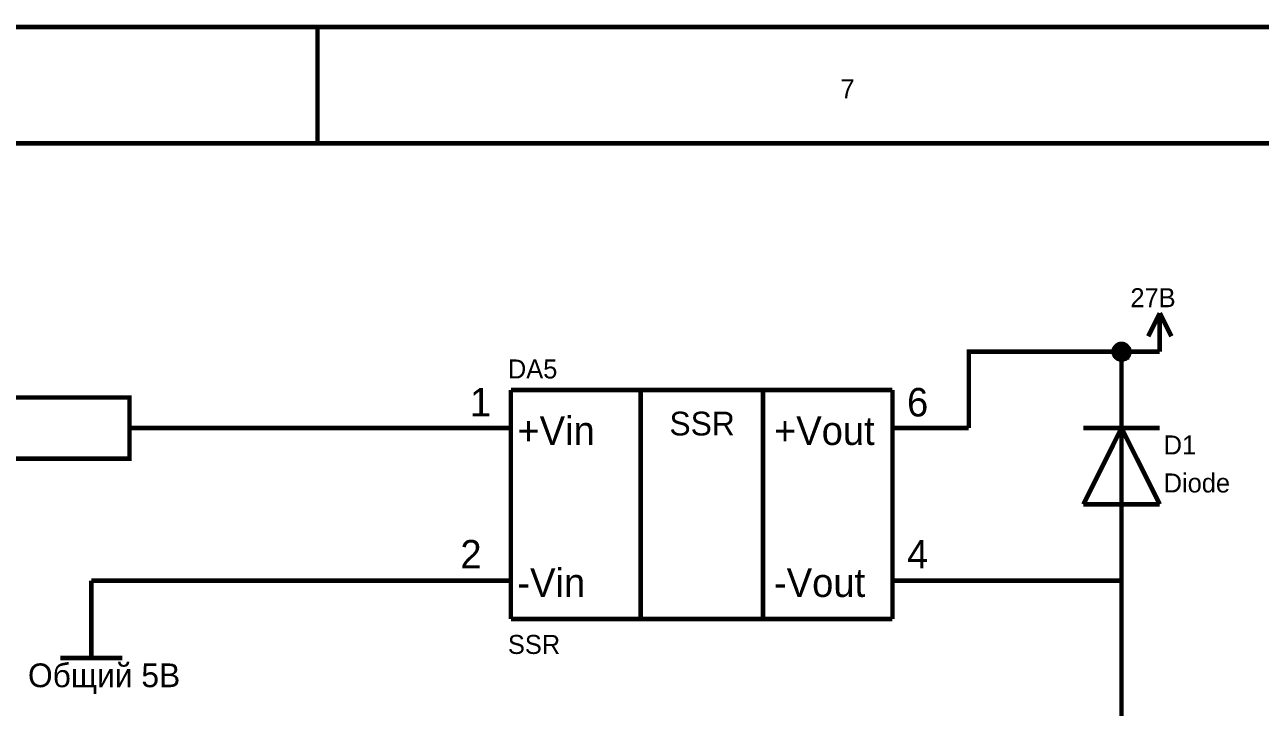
# Model space of a CAD drawing. Header units: millimetres. Extents: x 0 to 567, y 0 to 399.
# Drawn here: x 405.6 to 486.5, y 354.2 to 398.9 of the extents above; entities that cross this region are included whole.
import ezdxf

# ---------------------------------------------------------------- set-up
doc = ezdxf.new("R2010")
doc.units = ezdxf.units.MM
doc.layers.add('Sheet', color=255, linetype='Continuous')

msp = doc.modelspace()

# ---------------------------------------------------------------- linework, layer by layer
at = {"layer": 'Sheet'}
for points, const_width in [([(0.078, 398.78), (566.362, 398.78), (566.362, 0), (0.078, 0), (0.078, 398.78)], 0.3), ([(0.078, 398.78), (0.078, 0), (566.362, 0), (566.362, 398.78), (0.078, 398.78), (0.078, 398.78)], 0.0991), ([(7.703, 391.153), (558.737, 391.153), (558.737, 7.607), (7.703, 7.607), (7.703, 391.153)], 0.3), ([(7.703, 391.153), (7.703, 7.607), (558.737, 7.607), (558.737, 391.153), (7.703, 391.153), (7.703, 391.153)], 0.0991), ([(402.485, 374.498), (412.483, 374.498), (412.483, 370.49), (402.485, 370.49), (402.485, 374.498)], 0.3)]:
    msp.add_lwpolyline(points, close=True, dxfattribs=dict(at, const_width=const_width))
for points, const_width in [([(424.796, 398.78), (424.796, 391.153)], 0.3), ([(479.959, 380.024), (479.201, 378.506)], 0.3), ([(479.959, 380.024), (480.718, 378.506)], 0.3), ([(479.959, 377.495), (479.959, 380.024)], 0.3), ([(476.944, 377.495), (476.944, 377.514), (476.944, 377.553), (476.944, 377.572), (476.964, 377.592), (476.964, 377.611), (476.964, 377.65), (476.983, 377.67), (476.983, 377.689), (477.003, 377.709), (477.003, 377.728), (477.022, 377.748), (477.042, 377.767), (477.042, 377.786), (477.061, 377.806), (477.08, 377.825), (477.1, 377.845), (477.119, 377.864), (477.139, 377.884), (477.158, 377.903), (477.178, 377.903), (477.197, 377.923), (477.217, 377.942), (477.236, 377.942), (477.256, 377.962), (477.275, 377.962), (477.294, 377.981), (477.333, 377.981), (477.353, 377.981), (477.372, 378), (477.392, 378), (477.431, 378), (477.45, 378)], 0.3), ([(476.944, 377.495), (476.944, 377.514), (476.944, 377.553), (476.944, 377.572), (476.964, 377.592), (476.964, 377.611), (476.964, 377.65), (476.983, 377.67), (476.983, 377.689), (477.003, 377.709), (477.003, 377.728), (477.022, 377.748), (477.042, 377.767), (477.042, 377.786), (477.061, 377.806), (477.08, 377.825), (477.1, 377.845), (477.119, 377.864), (477.139, 377.884), (477.158, 377.903), (477.178, 377.903), (477.197, 377.923), (477.217, 377.942), (477.236, 377.942), (477.256, 377.962), (477.275, 377.962), (477.294, 377.981), (477.333, 377.981), (477.353, 377.981), (477.372, 378), (477.392, 378), (477.431, 378), (477.45, 378)], 0.3), ([(476.944, 377.495), (476.944, 377.514), (476.944, 377.553), (476.944, 377.572), (476.964, 377.592), (476.964, 377.611), (476.964, 377.65), (476.983, 377.67), (476.983, 377.689), (477.003, 377.709), (477.003, 377.728), (477.022, 377.748), (477.042, 377.767), (477.042, 377.786), (477.061, 377.806), (477.08, 377.825), (477.1, 377.845), (477.119, 377.864), (477.139, 377.884), (477.158, 377.903), (477.178, 377.903), (477.197, 377.923), (477.217, 377.942), (477.236, 377.942), (477.256, 377.962), (477.275, 377.962), (477.294, 377.981), (477.333, 377.981), (477.353, 377.981), (477.372, 378), (477.392, 378), (477.431, 378), (477.45, 378)], 0.3), ([(476.944, 377.495), (476.944, 377.514), (476.944, 377.553), (476.944, 377.572), (476.964, 377.592), (476.964, 377.611), (476.964, 377.65), (476.983, 377.67), (476.983, 377.689), (477.003, 377.709), (477.003, 377.728), (477.022, 377.748), (477.042, 377.767), (477.042, 377.786), (477.061, 377.806), (477.08, 377.825), (477.1, 377.845), (477.119, 377.864), (477.139, 377.884), (477.158, 377.903), (477.178, 377.903), (477.197, 377.923), (477.217, 377.942), (477.236, 377.942), (477.256, 377.962), (477.275, 377.962), (477.294, 377.981), (477.333, 377.981), (477.353, 377.981), (477.372, 378), (477.392, 378), (477.431, 378), (477.45, 378)], 0.3), ([(476.944, 377.495), (476.944, 377.514), (476.944, 377.553), (476.944, 377.572), (476.964, 377.592), (476.964, 377.611), (476.964, 377.65), (476.983, 377.67), (476.983, 377.689), (477.003, 377.709), (477.003, 377.728), (477.022, 377.748), (477.042, 377.767), (477.042, 377.786), (477.061, 377.806), (477.08, 377.825), (477.1, 377.845), (477.119, 377.864), (477.139, 377.884), (477.158, 377.903), (477.178, 377.903), (477.197, 377.923), (477.217, 377.942), (477.236, 377.942), (477.256, 377.962), (477.275, 377.962), (477.294, 377.981), (477.333, 377.981), (477.353, 377.981), (477.372, 378), (477.392, 378), (477.431, 378), (477.45, 378)], 0.3), ([(476.944, 377.495), (476.944, 377.514), (476.944, 377.553), (476.944, 377.572), (476.964, 377.592), (476.964, 377.611), (476.964, 377.65), (476.983, 377.67), (476.983, 377.689), (477.003, 377.709), (477.003, 377.728), (477.022, 377.748), (477.042, 377.767), (477.042, 377.786), (477.061, 377.806), (477.08, 377.825), (477.1, 377.845), (477.119, 377.864), (477.139, 377.884), (477.158, 377.903), (477.178, 377.903), (477.197, 377.923), (477.217, 377.942), (477.236, 377.942), (477.256, 377.962), (477.275, 377.962), (477.294, 377.981), (477.333, 377.981), (477.353, 377.981), (477.372, 378), (477.392, 378), (477.431, 378), (477.45, 378)], 0.0991), ([(476.944, 377.495), (476.944, 377.514), (476.944, 377.553), (476.944, 377.572), (476.964, 377.592), (476.964, 377.611), (476.964, 377.65), (476.983, 377.67), (476.983, 377.689), (477.003, 377.709), (477.003, 377.728), (477.022, 377.748), (477.042, 377.767), (477.042, 377.786), (477.061, 377.806), (477.08, 377.825), (477.1, 377.845), (477.119, 377.864), (477.139, 377.884), (477.158, 377.903), (477.178, 377.903), (477.197, 377.923), (477.217, 377.942), (477.236, 377.942), (477.256, 377.962), (477.275, 377.962), (477.294, 377.981), (477.333, 377.981), (477.353, 377.981), (477.372, 378), (477.392, 378), (477.431, 378), (477.45, 378)], 0.0991), ([(476.944, 377.495), (476.944, 377.514), (476.944, 377.553), (476.944, 377.572), (476.964, 377.592), (476.964, 377.611), (476.964, 377.65), (476.983, 377.67), (476.983, 377.689), (477.003, 377.709), (477.003, 377.728), (477.022, 377.748), (477.042, 377.767), (477.042, 377.786), (477.061, 377.806), (477.08, 377.825), (477.1, 377.845), (477.119, 377.864), (477.139, 377.884), (477.158, 377.903), (477.178, 377.903), (477.197, 377.923), (477.217, 377.942), (477.236, 377.942), (477.256, 377.962), (477.275, 377.962), (477.294, 377.981), (477.333, 377.981), (477.353, 377.981), (477.372, 378), (477.392, 378), (477.431, 378), (477.45, 378)], 0.0991), ([(476.944, 377.495), (476.944, 377.514), (476.944, 377.553), (476.944, 377.572), (476.964, 377.592), (476.964, 377.611), (476.964, 377.65), (476.983, 377.67), (476.983, 377.689), (477.003, 377.709), (477.003, 377.728), (477.022, 377.748), (477.042, 377.767), (477.042, 377.786), (477.061, 377.806), (477.08, 377.825), (477.1, 377.845), (477.119, 377.864), (477.139, 377.884), (477.158, 377.903), (477.178, 377.903), (477.197, 377.923), (477.217, 377.942), (477.236, 377.942), (477.256, 377.962), (477.275, 377.962), (477.294, 377.981), (477.333, 377.981), (477.353, 377.981), (477.372, 378), (477.392, 378), (477.431, 378), (477.45, 378)], 0.0991), ([(476.944, 377.495), (476.944, 377.514), (476.944, 377.553), (476.944, 377.572), (476.964, 377.592), (476.964, 377.611), (476.964, 377.65), (476.983, 377.67), (476.983, 377.689), (477.003, 377.709), (477.003, 377.728), (477.022, 377.748), (477.042, 377.767), (477.042, 377.786), (477.061, 377.806), (477.08, 377.825), (477.1, 377.845), (477.119, 377.864), (477.139, 377.884), (477.158, 377.903), (477.178, 377.903), (477.197, 377.923), (477.217, 377.942), (477.236, 377.942), (477.256, 377.962), (477.275, 377.962), (477.294, 377.981), (477.333, 377.981), (477.353, 377.981), (477.372, 378), (477.392, 378), (477.431, 378), (477.45, 378)], 0.0991), ([(477.45, 378), (477.45, 378)], 0.3), ([(477.45, 378), (477.469, 378), (477.508, 378), (477.528, 378), (477.547, 377.981), (477.586, 377.981), (477.606, 377.981), (477.625, 377.962), (477.645, 377.962), (477.683, 377.942), (477.703, 377.942), (477.722, 377.923), (477.742, 377.903), (477.761, 377.903), (477.781, 377.884), (477.8, 377.864), (477.82, 377.845), (477.82, 377.825), (477.839, 377.806), (477.859, 377.786), (477.878, 377.767), (477.878, 377.748), (477.897, 377.728), (477.917, 377.709), (477.917, 377.689), (477.917, 377.67), (477.936, 377.65), (477.936, 377.611), (477.936, 377.592), (477.956, 377.572), (477.956, 377.553), (477.956, 377.514), (477.956, 377.495)], 0.3), ([(477.45, 378), (477.45, 378)], 0.3), ([(477.45, 378), (477.469, 378), (477.508, 378), (477.528, 378), (477.547, 377.981), (477.586, 377.981), (477.606, 377.981), (477.625, 377.962), (477.645, 377.962), (477.683, 377.942), (477.703, 377.942), (477.722, 377.923), (477.742, 377.903), (477.761, 377.903), (477.781, 377.884), (477.8, 377.864), (477.82, 377.845), (477.82, 377.825), (477.839, 377.806), (477.859, 377.786), (477.878, 377.767), (477.878, 377.748), (477.897, 377.728), (477.917, 377.709), (477.917, 377.689), (477.917, 377.67), (477.936, 377.65), (477.936, 377.611), (477.936, 377.592), (477.956, 377.572), (477.956, 377.553), (477.956, 377.514), (477.956, 377.495)], 0.3), ([(477.45, 378), (477.45, 378)], 0.3), ([(477.45, 378), (477.469, 378), (477.508, 378), (477.528, 378), (477.547, 377.981), (477.586, 377.981), (477.606, 377.981), (477.625, 377.962), (477.645, 377.962), (477.683, 377.942), (477.703, 377.942), (477.722, 377.923), (477.742, 377.903), (477.761, 377.903), (477.781, 377.884), (477.8, 377.864), (477.82, 377.845), (477.82, 377.825), (477.839, 377.806), (477.859, 377.786), (477.878, 377.767), (477.878, 377.748), (477.897, 377.728), (477.917, 377.709), (477.917, 377.689), (477.917, 377.67), (477.936, 377.65), (477.936, 377.611), (477.936, 377.592), (477.956, 377.572), (477.956, 377.553), (477.956, 377.514), (477.956, 377.495)], 0.3), ([(477.45, 378), (477.45, 378)], 0.3), ([(477.45, 378), (477.469, 378), (477.508, 378), (477.528, 378), (477.547, 377.981), (477.586, 377.981), (477.606, 377.981), (477.625, 377.962), (477.645, 377.962), (477.683, 377.942), (477.703, 377.942), (477.722, 377.923), (477.742, 377.903), (477.761, 377.903), (477.781, 377.884), (477.8, 377.864), (477.82, 377.845), (477.82, 377.825), (477.839, 377.806), (477.859, 377.786), (477.878, 377.767), (477.878, 377.748), (477.897, 377.728), (477.917, 377.709), (477.917, 377.689), (477.917, 377.67), (477.936, 377.65), (477.936, 377.611), (477.936, 377.592), (477.956, 377.572), (477.956, 377.553), (477.956, 377.514), (477.956, 377.495)], 0.3), ([(477.45, 378), (477.45, 378)], 0.3), ([(477.45, 378), (477.469, 378), (477.508, 378), (477.528, 378), (477.547, 377.981), (477.586, 377.981), (477.606, 377.981), (477.625, 377.962), (477.645, 377.962), (477.683, 377.942), (477.703, 377.942), (477.722, 377.923), (477.742, 377.903), (477.761, 377.903), (477.781, 377.884), (477.8, 377.864), (477.82, 377.845), (477.82, 377.825), (477.839, 377.806), (477.859, 377.786), (477.878, 377.767), (477.878, 377.748), (477.897, 377.728), (477.917, 377.709), (477.917, 377.689), (477.917, 377.67), (477.936, 377.65), (477.936, 377.611), (477.936, 377.592), (477.956, 377.572), (477.956, 377.553), (477.956, 377.514), (477.956, 377.495)], 0.3), ([(477.45, 378), (477.45, 378)], 0.0991), ([(477.45, 378), (477.469, 378), (477.508, 378), (477.528, 378), (477.547, 377.981), (477.586, 377.981), (477.606, 377.981), (477.625, 377.962), (477.645, 377.962), (477.683, 377.942), (477.703, 377.942), (477.722, 377.923), (477.742, 377.903), (477.761, 377.903), (477.781, 377.884), (477.8, 377.864), (477.82, 377.845), (477.82, 377.825), (477.839, 377.806), (477.859, 377.786), (477.878, 377.767), (477.878, 377.748), (477.897, 377.728), (477.917, 377.709), (477.917, 377.689), (477.917, 377.67), (477.936, 377.65), (477.936, 377.611), (477.936, 377.592), (477.956, 377.572), (477.956, 377.553), (477.956, 377.514), (477.956, 377.495)], 0.0991), ([(477.45, 378), (477.45, 378)], 0.0991), ([(477.45, 378), (477.469, 378), (477.508, 378), (477.528, 378), (477.547, 377.981), (477.586, 377.981), (477.606, 377.981), (477.625, 377.962), (477.645, 377.962), (477.683, 377.942), (477.703, 377.942), (477.722, 377.923), (477.742, 377.903), (477.761, 377.903), (477.781, 377.884), (477.8, 377.864), (477.82, 377.845), (477.82, 377.825), (477.839, 377.806), (477.859, 377.786), (477.878, 377.767), (477.878, 377.748), (477.897, 377.728), (477.917, 377.709), (477.917, 377.689), (477.917, 377.67), (477.936, 377.65), (477.936, 377.611), (477.936, 377.592), (477.956, 377.572), (477.956, 377.553), (477.956, 377.514), (477.956, 377.495)], 0.0991), ([(477.45, 378), (477.45, 378)], 0.0991), ([(477.45, 378), (477.469, 378), (477.508, 378), (477.528, 378), (477.547, 377.981), (477.586, 377.981), (477.606, 377.981), (477.625, 377.962), (477.645, 377.962), (477.683, 377.942), (477.703, 377.942), (477.722, 377.923), (477.742, 377.903), (477.761, 377.903), (477.781, 377.884), (477.8, 377.864), (477.82, 377.845), (477.82, 377.825), (477.839, 377.806), (477.859, 377.786), (477.878, 377.767), (477.878, 377.748), (477.897, 377.728), (477.917, 377.709), (477.917, 377.689), (477.917, 377.67), (477.936, 377.65), (477.936, 377.611), (477.936, 377.592), (477.956, 377.572), (477.956, 377.553), (477.956, 377.514), (477.956, 377.495)], 0.0991), ([(477.45, 378), (477.45, 378)], 0.0991), ([(477.45, 378), (477.469, 378), (477.508, 378), (477.528, 378), (477.547, 377.981), (477.586, 377.981), (477.606, 377.981), (477.625, 377.962), (477.645, 377.962), (477.683, 377.942), (477.703, 377.942), (477.722, 377.923), (477.742, 377.903), (477.761, 377.903), (477.781, 377.884), (477.8, 377.864), (477.82, 377.845), (477.82, 377.825), (477.839, 377.806), (477.859, 377.786), (477.878, 377.767), (477.878, 377.748), (477.897, 377.728), (477.917, 377.709), (477.917, 377.689), (477.917, 377.67), (477.936, 377.65), (477.936, 377.611), (477.936, 377.592), (477.956, 377.572), (477.956, 377.553), (477.956, 377.514), (477.956, 377.495)], 0.0991), ([(477.45, 378), (477.45, 378)], 0.0991), ([(477.45, 378), (477.469, 378), (477.508, 378), (477.528, 378), (477.547, 377.981), (477.586, 377.981), (477.606, 377.981), (477.625, 377.962), (477.645, 377.962), (477.683, 377.942), (477.703, 377.942), (477.722, 377.923), (477.742, 377.903), (477.761, 377.903), (477.781, 377.884), (477.8, 377.864), (477.82, 377.845), (477.82, 377.825), (477.839, 377.806), (477.859, 377.786), (477.878, 377.767), (477.878, 377.748), (477.897, 377.728), (477.917, 377.709), (477.917, 377.689), (477.917, 377.67), (477.936, 377.65), (477.936, 377.611), (477.936, 377.592), (477.956, 377.572), (477.956, 377.553), (477.956, 377.514), (477.956, 377.495)], 0.0991), ([(479.959, 377.495), (477.45, 377.495), (467.452, 377.495), (467.452, 372.494)], 0.3), ([(477.45, 376.989), (477.431, 376.989), (477.392, 376.989), (477.372, 376.989), (477.353, 377.008), (477.333, 377.008), (477.294, 377.008), (477.275, 377.028), (477.256, 377.028), (477.236, 377.028), (477.217, 377.047), (477.197, 377.067), (477.178, 377.067), (477.158, 377.086), (477.139, 377.105), (477.119, 377.125), (477.1, 377.125), (477.08, 377.144), (477.061, 377.164), (477.042, 377.183), (477.042, 377.203), (477.022, 377.222), (477.003, 377.242), (477.003, 377.261), (476.983, 377.3), (476.983, 377.32), (476.964, 377.339), (476.964, 377.358), (476.964, 377.397), (476.944, 377.417), (476.944, 377.436), (476.944, 377.475), (476.944, 377.495)], 0.3), ([(476.944, 377.495), (476.944, 377.495)], 0.3), ([(477.45, 376.989), (477.431, 376.989), (477.392, 376.989), (477.372, 376.989), (477.353, 377.008), (477.333, 377.008), (477.294, 377.008), (477.275, 377.028), (477.256, 377.028), (477.236, 377.028), (477.217, 377.047), (477.197, 377.067), (477.178, 377.067), (477.158, 377.086), (477.139, 377.105), (477.119, 377.125), (477.1, 377.125), (477.08, 377.144), (477.061, 377.164), (477.042, 377.183), (477.042, 377.203), (477.022, 377.222), (477.003, 377.242), (477.003, 377.261), (476.983, 377.3), (476.983, 377.32), (476.964, 377.339), (476.964, 377.358), (476.964, 377.397), (476.944, 377.417), (476.944, 377.436), (476.944, 377.475), (476.944, 377.495)], 0.3), ([(476.944, 377.495), (476.944, 377.495)], 0.3), ([(477.45, 376.989), (477.431, 376.989), (477.392, 376.989), (477.372, 376.989), (477.353, 377.008), (477.333, 377.008), (477.294, 377.008), (477.275, 377.028), (477.256, 377.028), (477.236, 377.028), (477.217, 377.047), (477.197, 377.067), (477.178, 377.067), (477.158, 377.086), (477.139, 377.105), (477.119, 377.125), (477.1, 377.125), (477.08, 377.144), (477.061, 377.164), (477.042, 377.183), (477.042, 377.203), (477.022, 377.222), (477.003, 377.242), (477.003, 377.261), (476.983, 377.3), (476.983, 377.32), (476.964, 377.339), (476.964, 377.358), (476.964, 377.397), (476.944, 377.417), (476.944, 377.436), (476.944, 377.475), (476.944, 377.495)], 0.3), ([(476.944, 377.495), (476.944, 377.495)], 0.3), ([(477.45, 376.989), (477.431, 376.989), (477.392, 376.989), (477.372, 376.989), (477.353, 377.008), (477.333, 377.008), (477.294, 377.008), (477.275, 377.028), (477.256, 377.028), (477.236, 377.028), (477.217, 377.047), (477.197, 377.067), (477.178, 377.067), (477.158, 377.086), (477.139, 377.105), (477.119, 377.125), (477.1, 377.125), (477.08, 377.144), (477.061, 377.164), (477.042, 377.183), (477.042, 377.203), (477.022, 377.222), (477.003, 377.242), (477.003, 377.261), (476.983, 377.3), (476.983, 377.32), (476.964, 377.339), (476.964, 377.358), (476.964, 377.397), (476.944, 377.417), (476.944, 377.436), (476.944, 377.475), (476.944, 377.495)], 0.3), ([(476.944, 377.495), (476.944, 377.495)], 0.3), ([(477.45, 376.989), (477.431, 376.989), (477.392, 376.989), (477.372, 376.989), (477.353, 377.008), (477.333, 377.008), (477.294, 377.008), (477.275, 377.028), (477.256, 377.028), (477.236, 377.028), (477.217, 377.047), (477.197, 377.067), (477.178, 377.067), (477.158, 377.086), (477.139, 377.105), (477.119, 377.125), (477.1, 377.125), (477.08, 377.144), (477.061, 377.164), (477.042, 377.183), (477.042, 377.203), (477.022, 377.222), (477.003, 377.242), (477.003, 377.261), (476.983, 377.3), (476.983, 377.32), (476.964, 377.339), (476.964, 377.358), (476.964, 377.397), (476.944, 377.417), (476.944, 377.436), (476.944, 377.475), (476.944, 377.495)], 0.3), ([(476.944, 377.495), (476.944, 377.495)], 0.3), ([(477.45, 376.989), (477.431, 376.989), (477.392, 376.989), (477.372, 376.989), (477.353, 377.008), (477.333, 377.008), (477.294, 377.008), (477.275, 377.028), (477.256, 377.028), (477.236, 377.028), (477.217, 377.047), (477.197, 377.067), (477.178, 377.067), (477.158, 377.086), (477.139, 377.105), (477.119, 377.125), (477.1, 377.125), (477.08, 377.144), (477.061, 377.164), (477.042, 377.183), (477.042, 377.203), (477.022, 377.222), (477.003, 377.242), (477.003, 377.261), (476.983, 377.3), (476.983, 377.32), (476.964, 377.339), (476.964, 377.358), (476.964, 377.397), (476.944, 377.417), (476.944, 377.436), (476.944, 377.475), (476.944, 377.495)], 0.0991), ([(476.944, 377.495), (476.944, 377.495)], 0.0991), ([(477.45, 376.989), (477.431, 376.989), (477.392, 376.989), (477.372, 376.989), (477.353, 377.008), (477.333, 377.008), (477.294, 377.008), (477.275, 377.028), (477.256, 377.028), (477.236, 377.028), (477.217, 377.047), (477.197, 377.067), (477.178, 377.067), (477.158, 377.086), (477.139, 377.105), (477.119, 377.125), (477.1, 377.125), (477.08, 377.144), (477.061, 377.164), (477.042, 377.183), (477.042, 377.203), (477.022, 377.222), (477.003, 377.242), (477.003, 377.261), (476.983, 377.3), (476.983, 377.32), (476.964, 377.339), (476.964, 377.358), (476.964, 377.397), (476.944, 377.417), (476.944, 377.436), (476.944, 377.475), (476.944, 377.495)], 0.0991), ([(476.944, 377.495), (476.944, 377.495)], 0.0991), ([(477.45, 376.989), (477.431, 376.989), (477.392, 376.989), (477.372, 376.989), (477.353, 377.008), (477.333, 377.008), (477.294, 377.008), (477.275, 377.028), (477.256, 377.028), (477.236, 377.028), (477.217, 377.047), (477.197, 377.067), (477.178, 377.067), (477.158, 377.086), (477.139, 377.105), (477.119, 377.125), (477.1, 377.125), (477.08, 377.144), (477.061, 377.164), (477.042, 377.183), (477.042, 377.203), (477.022, 377.222), (477.003, 377.242), (477.003, 377.261), (476.983, 377.3), (476.983, 377.32), (476.964, 377.339), (476.964, 377.358), (476.964, 377.397), (476.944, 377.417), (476.944, 377.436), (476.944, 377.475), (476.944, 377.495)], 0.0991), ([(476.944, 377.495), (476.944, 377.495)], 0.0991), ([(477.45, 376.989), (477.431, 376.989), (477.392, 376.989), (477.372, 376.989), (477.353, 377.008), (477.333, 377.008), (477.294, 377.008), (477.275, 377.028), (477.256, 377.028), (477.236, 377.028), (477.217, 377.047), (477.197, 377.067), (477.178, 377.067), (477.158, 377.086), (477.139, 377.105), (477.119, 377.125), (477.1, 377.125), (477.08, 377.144), (477.061, 377.164), (477.042, 377.183), (477.042, 377.203), (477.022, 377.222), (477.003, 377.242), (477.003, 377.261), (476.983, 377.3), (476.983, 377.32), (476.964, 377.339), (476.964, 377.358), (476.964, 377.397), (476.944, 377.417), (476.944, 377.436), (476.944, 377.475), (476.944, 377.495)], 0.0991), ([(476.944, 377.495), (476.944, 377.495)], 0.0991), ([(477.45, 376.989), (477.431, 376.989), (477.392, 376.989), (477.372, 376.989), (477.353, 377.008), (477.333, 377.008), (477.294, 377.008), (477.275, 377.028), (477.256, 377.028), (477.236, 377.028), (477.217, 377.047), (477.197, 377.067), (477.178, 377.067), (477.158, 377.086), (477.139, 377.105), (477.119, 377.125), (477.1, 377.125), (477.08, 377.144), (477.061, 377.164), (477.042, 377.183), (477.042, 377.203), (477.022, 377.222), (477.003, 377.242), (477.003, 377.261), (476.983, 377.3), (476.983, 377.32), (476.964, 377.339), (476.964, 377.358), (476.964, 377.397), (476.944, 377.417), (476.944, 377.436), (476.944, 377.475), (476.944, 377.495)], 0.0991), ([(476.944, 377.495), (476.944, 377.495)], 0.0991), ([(477.956, 377.495), (477.956, 377.475), (477.956, 377.436), (477.956, 377.417), (477.936, 377.397), (477.936, 377.358), (477.936, 377.339), (477.917, 377.32), (477.917, 377.3), (477.917, 377.261), (477.897, 377.242), (477.878, 377.222), (477.878, 377.203), (477.859, 377.183), (477.839, 377.164), (477.82, 377.144), (477.82, 377.125), (477.8, 377.125), (477.781, 377.105), (477.761, 377.086), (477.742, 377.067), (477.722, 377.067), (477.703, 377.047), (477.683, 377.028), (477.645, 377.028), (477.625, 377.028), (477.606, 377.008), (477.586, 377.008), (477.547, 377.008), (477.528, 376.989), (477.508, 376.989), (477.469, 376.989), (477.45, 376.989)], 0.3), ([(477.45, 372.494), (477.45, 377.495)], 0.3), ([(477.956, 377.495), (477.956, 377.475), (477.956, 377.436), (477.956, 377.417), (477.936, 377.397), (477.936, 377.358), (477.936, 377.339), (477.917, 377.32), (477.917, 377.3), (477.917, 377.261), (477.897, 377.242), (477.878, 377.222), (477.878, 377.203), (477.859, 377.183), (477.839, 377.164), (477.82, 377.144), (477.82, 377.125), (477.8, 377.125), (477.781, 377.105), (477.761, 377.086), (477.742, 377.067), (477.722, 377.067), (477.703, 377.047), (477.683, 377.028), (477.645, 377.028), (477.625, 377.028), (477.606, 377.008), (477.586, 377.008), (477.547, 377.008), (477.528, 376.989), (477.508, 376.989), (477.469, 376.989), (477.45, 376.989)], 0.3), ([(477.956, 377.495), (477.956, 377.475), (477.956, 377.436), (477.956, 377.417), (477.936, 377.397), (477.936, 377.358), (477.936, 377.339), (477.917, 377.32), (477.917, 377.3), (477.917, 377.261), (477.897, 377.242), (477.878, 377.222), (477.878, 377.203), (477.859, 377.183), (477.839, 377.164), (477.82, 377.144), (477.82, 377.125), (477.8, 377.125), (477.781, 377.105), (477.761, 377.086), (477.742, 377.067), (477.722, 377.067), (477.703, 377.047), (477.683, 377.028), (477.645, 377.028), (477.625, 377.028), (477.606, 377.008), (477.586, 377.008), (477.547, 377.008), (477.528, 376.989), (477.508, 376.989), (477.469, 376.989), (477.45, 376.989)], 0.3), ([(477.956, 377.495), (477.956, 377.475), (477.956, 377.436), (477.956, 377.417), (477.936, 377.397), (477.936, 377.358), (477.936, 377.339), (477.917, 377.32), (477.917, 377.3), (477.917, 377.261), (477.897, 377.242), (477.878, 377.222), (477.878, 377.203), (477.859, 377.183), (477.839, 377.164), (477.82, 377.144), (477.82, 377.125), (477.8, 377.125), (477.781, 377.105), (477.761, 377.086), (477.742, 377.067), (477.722, 377.067), (477.703, 377.047), (477.683, 377.028), (477.645, 377.028), (477.625, 377.028), (477.606, 377.008), (477.586, 377.008), (477.547, 377.008), (477.528, 376.989), (477.508, 376.989), (477.469, 376.989), (477.45, 376.989)], 0.3), ([(477.956, 377.495), (477.956, 377.475), (477.956, 377.436), (477.956, 377.417), (477.936, 377.397), (477.936, 377.358), (477.936, 377.339), (477.917, 377.32), (477.917, 377.3), (477.917, 377.261), (477.897, 377.242), (477.878, 377.222), (477.878, 377.203), (477.859, 377.183), (477.839, 377.164), (477.82, 377.144), (477.82, 377.125), (477.8, 377.125), (477.781, 377.105), (477.761, 377.086), (477.742, 377.067), (477.722, 377.067), (477.703, 377.047), (477.683, 377.028), (477.645, 377.028), (477.625, 377.028), (477.606, 377.008), (477.586, 377.008), (477.547, 377.008), (477.528, 376.989), (477.508, 376.989), (477.469, 376.989), (477.45, 376.989)], 0.3), ([(477.956, 377.495), (477.956, 377.475), (477.956, 377.436), (477.956, 377.417), (477.936, 377.397), (477.936, 377.358), (477.936, 377.339), (477.917, 377.32), (477.917, 377.3), (477.917, 377.261), (477.897, 377.242), (477.878, 377.222), (477.878, 377.203), (477.859, 377.183), (477.839, 377.164), (477.82, 377.144), (477.82, 377.125), (477.8, 377.125), (477.781, 377.105), (477.761, 377.086), (477.742, 377.067), (477.722, 377.067), (477.703, 377.047), (477.683, 377.028), (477.645, 377.028), (477.625, 377.028), (477.606, 377.008), (477.586, 377.008), (477.547, 377.008), (477.528, 376.989), (477.508, 376.989), (477.469, 376.989), (477.45, 376.989)], 0.0991), ([(477.956, 377.495), (477.956, 377.475), (477.956, 377.436), (477.956, 377.417), (477.936, 377.397), (477.936, 377.358), (477.936, 377.339), (477.917, 377.32), (477.917, 377.3), (477.917, 377.261), (477.897, 377.242), (477.878, 377.222), (477.878, 377.203), (477.859, 377.183), (477.839, 377.164), (477.82, 377.144), (477.82, 377.125), (477.8, 377.125), (477.781, 377.105), (477.761, 377.086), (477.742, 377.067), (477.722, 377.067), (477.703, 377.047), (477.683, 377.028), (477.645, 377.028), (477.625, 377.028), (477.606, 377.008), (477.586, 377.008), (477.547, 377.008), (477.528, 376.989), (477.508, 376.989), (477.469, 376.989), (477.45, 376.989)], 0.0991), ([(477.956, 377.495), (477.956, 377.475), (477.956, 377.436), (477.956, 377.417), (477.936, 377.397), (477.936, 377.358), (477.936, 377.339), (477.917, 377.32), (477.917, 377.3), (477.917, 377.261), (477.897, 377.242), (477.878, 377.222), (477.878, 377.203), (477.859, 377.183), (477.839, 377.164), (477.82, 377.144), (477.82, 377.125), (477.8, 377.125), (477.781, 377.105), (477.761, 377.086), (477.742, 377.067), (477.722, 377.067), (477.703, 377.047), (477.683, 377.028), (477.645, 377.028), (477.625, 377.028), (477.606, 377.008), (477.586, 377.008), (477.547, 377.008), (477.528, 376.989), (477.508, 376.989), (477.469, 376.989), (477.45, 376.989)], 0.0991), ([(477.956, 377.495), (477.956, 377.475), (477.956, 377.436), (477.956, 377.417), (477.936, 377.397), (477.936, 377.358), (477.936, 377.339), (477.917, 377.32), (477.917, 377.3), (477.917, 377.261), (477.897, 377.242), (477.878, 377.222), (477.878, 377.203), (477.859, 377.183), (477.839, 377.164), (477.82, 377.144), (477.82, 377.125), (477.8, 377.125), (477.781, 377.105), (477.761, 377.086), (477.742, 377.067), (477.722, 377.067), (477.703, 377.047), (477.683, 377.028), (477.645, 377.028), (477.625, 377.028), (477.606, 377.008), (477.586, 377.008), (477.547, 377.008), (477.528, 376.989), (477.508, 376.989), (477.469, 376.989), (477.45, 376.989)], 0.0991), ([(477.956, 377.495), (477.956, 377.475), (477.956, 377.436), (477.956, 377.417), (477.936, 377.397), (477.936, 377.358), (477.936, 377.339), (477.917, 377.32), (477.917, 377.3), (477.917, 377.261), (477.897, 377.242), (477.878, 377.222), (477.878, 377.203), (477.859, 377.183), (477.839, 377.164), (477.82, 377.144), (477.82, 377.125), (477.8, 377.125), (477.781, 377.105), (477.761, 377.086), (477.742, 377.067), (477.722, 377.067), (477.703, 377.047), (477.683, 377.028), (477.645, 377.028), (477.625, 377.028), (477.606, 377.008), (477.586, 377.008), (477.547, 377.008), (477.528, 376.989), (477.508, 376.989), (477.469, 376.989), (477.45, 376.989)], 0.0991), ([(477.956, 377.495), (477.956, 377.495), (477.956, 377.495), (477.956, 377.495), (477.956, 377.495), (477.956, 377.495), (477.956, 377.495), (477.956, 377.495), (477.956, 377.495), (477.956, 377.495), (477.956, 377.495), (477.956, 377.495), (477.956, 377.495), (477.956, 377.495), (477.956, 377.495), (477.956, 377.495), (477.956, 377.495), (477.956, 377.495), (477.956, 377.495), (477.956, 377.495), (477.956, 377.495), (477.956, 377.495), (477.956, 377.495), (477.956, 377.495), (477.956, 377.495), (477.956, 377.495), (477.956, 377.495), (477.956, 377.495), (477.956, 377.495), (477.956, 377.495), (477.956, 377.495), (477.956, 377.495), (477.956, 377.495)], 0.3), ([(477.956, 377.495), (477.956, 377.495)], 0.3), ([(477.956, 377.495), (477.956, 377.495), (477.956, 377.495), (477.956, 377.495), (477.956, 377.495), (477.956, 377.495), (477.956, 377.495), (477.956, 377.495), (477.956, 377.495), (477.956, 377.495), (477.956, 377.495), (477.956, 377.495), (477.956, 377.495), (477.956, 377.495), (477.956, 377.495), (477.956, 377.495), (477.956, 377.495), (477.956, 377.495), (477.956, 377.495), (477.956, 377.495), (477.956, 377.495), (477.956, 377.495), (477.956, 377.495), (477.956, 377.495), (477.956, 377.495), (477.956, 377.495), (477.956, 377.495), (477.956, 377.495), (477.956, 377.495), (477.956, 377.495), (477.956, 377.495), (477.956, 377.495), (477.956, 377.495)], 0.3), ([(477.956, 377.495), (477.956, 377.495)], 0.3), ([(477.956, 377.495), (477.956, 377.495), (477.956, 377.495), (477.956, 377.495), (477.956, 377.495), (477.956, 377.495), (477.956, 377.495), (477.956, 377.495), (477.956, 377.495), (477.956, 377.495), (477.956, 377.495), (477.956, 377.495), (477.956, 377.495), (477.956, 377.495), (477.956, 377.495), (477.956, 377.495), (477.956, 377.495), (477.956, 377.495), (477.956, 377.495), (477.956, 377.495), (477.956, 377.495), (477.956, 377.495), (477.956, 377.495), (477.956, 377.495), (477.956, 377.495), (477.956, 377.495), (477.956, 377.495), (477.956, 377.495), (477.956, 377.495), (477.956, 377.495), (477.956, 377.495), (477.956, 377.495), (477.956, 377.495)], 0.3), ([(477.956, 377.495), (477.956, 377.495)], 0.3), ([(477.956, 377.495), (477.956, 377.495), (477.956, 377.495), (477.956, 377.495), (477.956, 377.495), (477.956, 377.495), (477.956, 377.495), (477.956, 377.495), (477.956, 377.495), (477.956, 377.495), (477.956, 377.495), (477.956, 377.495), (477.956, 377.495), (477.956, 377.495), (477.956, 377.495), (477.956, 377.495), (477.956, 377.495), (477.956, 377.495), (477.956, 377.495), (477.956, 377.495), (477.956, 377.495), (477.956, 377.495), (477.956, 377.495), (477.956, 377.495), (477.956, 377.495), (477.956, 377.495), (477.956, 377.495), (477.956, 377.495), (477.956, 377.495), (477.956, 377.495), (477.956, 377.495), (477.956, 377.495), (477.956, 377.495)], 0.3), ([(477.956, 377.495), (477.956, 377.495)], 0.3), ([(477.956, 377.495), (477.956, 377.495), (477.956, 377.495), (477.956, 377.495), (477.956, 377.495), (477.956, 377.495), (477.956, 377.495), (477.956, 377.495), (477.956, 377.495), (477.956, 377.495), (477.956, 377.495), (477.956, 377.495), (477.956, 377.495), (477.956, 377.495), (477.956, 377.495), (477.956, 377.495), (477.956, 377.495), (477.956, 377.495), (477.956, 377.495), (477.956, 377.495), (477.956, 377.495), (477.956, 377.495), (477.956, 377.495), (477.956, 377.495), (477.956, 377.495), (477.956, 377.495), (477.956, 377.495), (477.956, 377.495), (477.956, 377.495), (477.956, 377.495), (477.956, 377.495), (477.956, 377.495), (477.956, 377.495)], 0.3), ([(477.956, 377.495), (477.956, 377.495)], 0.3), ([(477.956, 377.495), (477.956, 377.495), (477.956, 377.495), (477.956, 377.495), (477.956, 377.495), (477.956, 377.495), (477.956, 377.495), (477.956, 377.495), (477.956, 377.495), (477.956, 377.495), (477.956, 377.495), (477.956, 377.495), (477.956, 377.495), (477.956, 377.495), (477.956, 377.495), (477.956, 377.495), (477.956, 377.495), (477.956, 377.495), (477.956, 377.495), (477.956, 377.495), (477.956, 377.495), (477.956, 377.495), (477.956, 377.495), (477.956, 377.495), (477.956, 377.495), (477.956, 377.495), (477.956, 377.495), (477.956, 377.495), (477.956, 377.495), (477.956, 377.495), (477.956, 377.495), (477.956, 377.495), (477.956, 377.495)], 0.0991), ([(477.956, 377.495), (477.956, 377.495)], 0.0991), ([(477.956, 377.495), (477.956, 377.495), (477.956, 377.495), (477.956, 377.495), (477.956, 377.495), (477.956, 377.495), (477.956, 377.495), (477.956, 377.495), (477.956, 377.495), (477.956, 377.495), (477.956, 377.495), (477.956, 377.495), (477.956, 377.495), (477.956, 377.495), (477.956, 377.495), (477.956, 377.495), (477.956, 377.495), (477.956, 377.495), (477.956, 377.495), (477.956, 377.495), (477.956, 377.495), (477.956, 377.495), (477.956, 377.495), (477.956, 377.495), (477.956, 377.495), (477.956, 377.495), (477.956, 377.495), (477.956, 377.495), (477.956, 377.495), (477.956, 377.495), (477.956, 377.495), (477.956, 377.495), (477.956, 377.495)], 0.0991), ([(477.956, 377.495), (477.956, 377.495)], 0.0991), ([(477.956, 377.495), (477.956, 377.495), (477.956, 377.495), (477.956, 377.495), (477.956, 377.495), (477.956, 377.495), (477.956, 377.495), (477.956, 377.495), (477.956, 377.495), (477.956, 377.495), (477.956, 377.495), (477.956, 377.495), (477.956, 377.495), (477.956, 377.495), (477.956, 377.495), (477.956, 377.495), (477.956, 377.495), (477.956, 377.495), (477.956, 377.495), (477.956, 377.495), (477.956, 377.495), (477.956, 377.495), (477.956, 377.495), (477.956, 377.495), (477.956, 377.495), (477.956, 377.495), (477.956, 377.495), (477.956, 377.495), (477.956, 377.495), (477.956, 377.495), (477.956, 377.495), (477.956, 377.495), (477.956, 377.495)], 0.0991), ([(477.956, 377.495), (477.956, 377.495)], 0.0991), ([(477.956, 377.495), (477.956, 377.495), (477.956, 377.495), (477.956, 377.495), (477.956, 377.495), (477.956, 377.495), (477.956, 377.495), (477.956, 377.495), (477.956, 377.495), (477.956, 377.495), (477.956, 377.495), (477.956, 377.495), (477.956, 377.495), (477.956, 377.495), (477.956, 377.495), (477.956, 377.495), (477.956, 377.495), (477.956, 377.495), (477.956, 377.495), (477.956, 377.495), (477.956, 377.495), (477.956, 377.495), (477.956, 377.495), (477.956, 377.495), (477.956, 377.495), (477.956, 377.495), (477.956, 377.495), (477.956, 377.495), (477.956, 377.495), (477.956, 377.495), (477.956, 377.495), (477.956, 377.495), (477.956, 377.495)], 0.0991), ([(477.956, 377.495), (477.956, 377.495)], 0.0991), ([(477.956, 377.495), (477.956, 377.495), (477.956, 377.495), (477.956, 377.495), (477.956, 377.495), (477.956, 377.495), (477.956, 377.495), (477.956, 377.495), (477.956, 377.495), (477.956, 377.495), (477.956, 377.495), (477.956, 377.495), (477.956, 377.495), (477.956, 377.495), (477.956, 377.495), (477.956, 377.495), (477.956, 377.495), (477.956, 377.495), (477.956, 377.495), (477.956, 377.495), (477.956, 377.495), (477.956, 377.495), (477.956, 377.495), (477.956, 377.495), (477.956, 377.495), (477.956, 377.495), (477.956, 377.495), (477.956, 377.495), (477.956, 377.495), (477.956, 377.495), (477.956, 377.495), (477.956, 377.495), (477.956, 377.495)], 0.0991), ([(477.956, 377.495), (477.956, 377.495)], 0.0991), ([(437.458, 374.985), (437.458, 359.984)], 0.3), ([(462.453, 374.985), (437.458, 374.985)], 0.3), ([(445.958, 374.985), (445.958, 359.984)], 0.3), ([(453.972, 374.985), (453.972, 359.984)], 0.3), ([(462.453, 359.984), (462.453, 374.985)], 0.3), ([(412.483, 372.494), (417.482, 372.494)], 0.3), ([(417.482, 372.494), (432.459, 372.494), (432.459, 372.494)], 0.3), ([(437.458, 372.494), (432.459, 372.494)], 0.3), ([(462.453, 372.494), (467.452, 372.494)], 0.3), ([(477.45, 372.494), (474.96, 367.494)], 0.3), ([(477.45, 372.494), (474.96, 372.494)], 0.3), ([(479.959, 367.494), (477.45, 372.494)], 0.3), ([(477.45, 372.494), (479.959, 372.494)], 0.3), ([(477.45, 367.494), (477.45, 372.494)], 0.3), ([(477.45, 367.494), (474.96, 367.494)], 0.3), ([(477.45, 367.494), (477.45, 362.494)], 0.3), ([(477.45, 367.494), (479.959, 367.494)], 0.3), ([(409.974, 362.494), (409.974, 357.416)], 0.3), ([(432.459, 362.494), (409.974, 362.494), (409.974, 362.494)], 0.3), ([(437.458, 362.494), (432.459, 362.494)], 0.3), ([(462.453, 362.494), (467.452, 362.494)], 0.3), ([(467.452, 362.494), (477.45, 362.494), (477.45, 337.492)], 0.3), ([(437.458, 359.984), (462.453, 359.984)], 0.3), ([(407.951, 357.416), (412.016, 357.416)], 0.3)]:
    msp.add_lwpolyline(points, dxfattribs=dict(at, const_width=const_width))
at = {"layer": 'Sheet', "const_width": 0.508}
msp.add_lwpolyline([(477.246, 377.5, 1), (477.754, 377.5, 1)], format="xyb", close=True, dxfattribs=at)

# ---------------------------------------------------------------- texts
at = {"layer": 'Sheet'}
for s, height, p in [('7', 1.245, (459.049, 394.11)), ('27В', 1.2452, (478.034, 380.413)), ('DA5', 1.2452, (437.264, 375.744)), ('1', 1.868, (434.774, 373.253)), ('6', 1.868, (463.406, 373.253)), ('+Vin', 1.8678, (437.886, 371.385)), ('SSR', 1.5565, (447.845, 372.008)), ('+Vout', 1.8678, (454.692, 371.385)), ('D1', 1.2452, (480.212, 370.763)), ('Diode', 1.2452, (480.212, 368.272)), ('2', 1.868, (434.152, 363.291)), ('4', 1.868, (463.406, 363.291)), ('-Vin', 1.8678, (437.886, 361.424)), ('-Vout', 1.8678, (454.692, 361.424)), ('SSR', 1.2452, (437.264, 357.688)), ('Общий 5В', 1.5565, (405.831, 355.509))]:
    msp.add_text(s, height=height, dxfattribs=at).set_placement(p)

doc.saveas('drawing.dxf')
